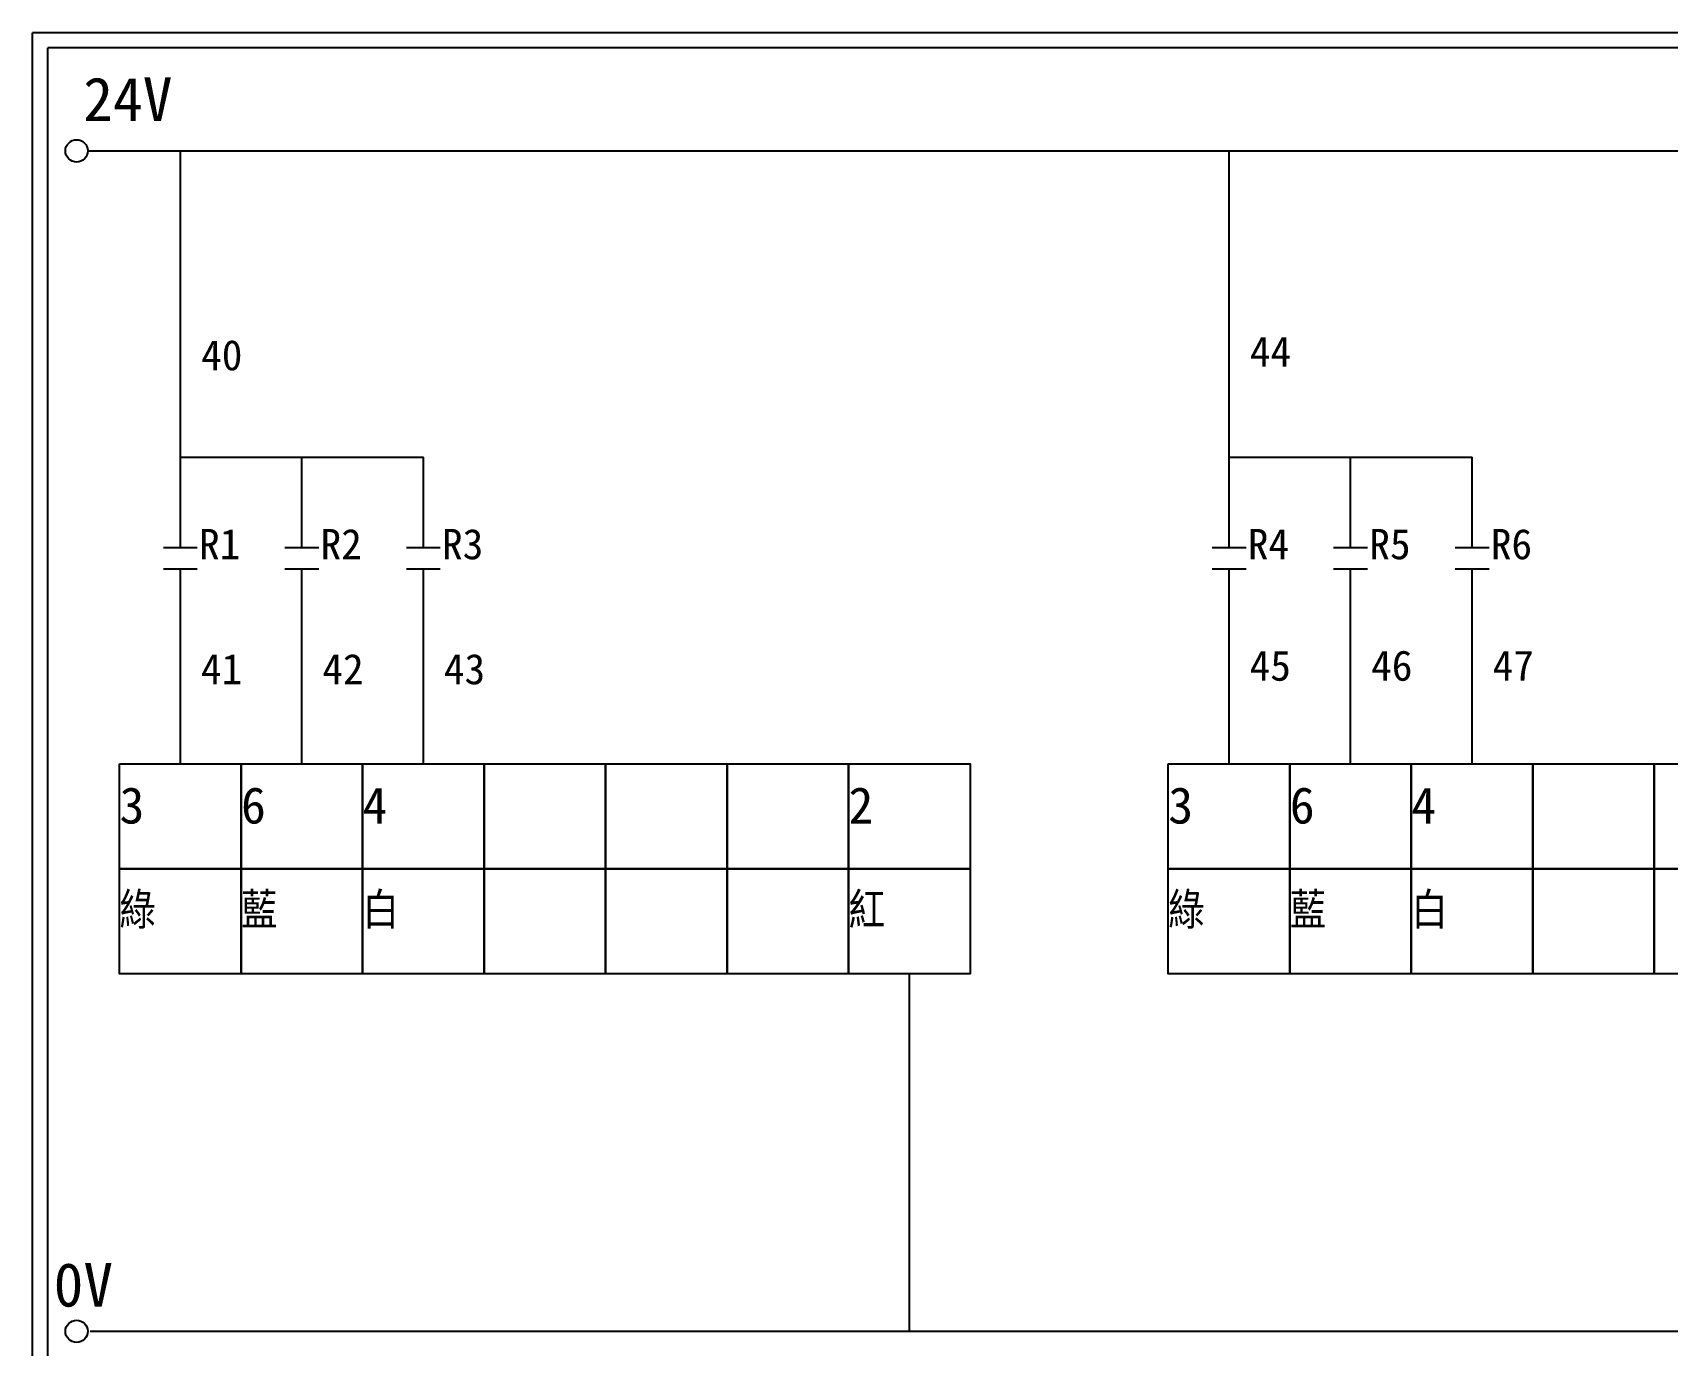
# Model space of a CAD drawing. Extents: x 926 to 1213, y -211 to -7.
# Drawn here: x 925.7 to 1060.4, y -115.4 to -7.2 of the extents above; entities that cross this region are included whole.
import ezdxf

# ---------------------------------------------------------------- set-up
doc = ezdxf.new("R2010")
doc.units = 0
doc.layers.get('0').update_dxf_attribs({"linetype": 'CONTINUOUS'})
doc.layers.add('圖框層', color=7, linetype='CONTINUOUS')
doc.layers.add('標尺寸層', color=3, linetype='CONTINUOUS')
doc.styles.add('STSL', font='KAIU.TTF')

msp = doc.modelspace()

# ---------------------------------------------------------------- linework, layer by layer
for points in [[(932.9, -67.49), (942.91, -67.49), (942.91, -76.15), (932.9, -76.15)], [(942.91, -67.49), (952.92, -67.49), (952.92, -76.15), (942.91, -76.15)], [(952.92, -67.49), (962.93, -67.49), (962.93, -76.15), (952.92, -76.15)], [(962.93, -67.49), (972.94, -67.49), (972.94, -76.15), (962.93, -76.15)], [(972.94, -67.49), (982.95, -67.49), (982.95, -76.15), (972.94, -76.15)], [(982.95, -67.49), (992.96, -67.49), (992.96, -76.15), (982.95, -76.15)], [(992.96, -67.49), (1002.97, -67.49), (1002.97, -76.15), (992.96, -76.15)], [(1019.31, -67.49), (1029.32, -67.49), (1029.32, -76.15), (1019.31, -76.15)], [(1029.32, -67.49), (1039.33, -67.49), (1039.33, -76.15), (1029.32, -76.15)], [(1039.33, -67.49), (1049.34, -67.49), (1049.34, -76.15), (1039.33, -76.15)], [(1049.34, -67.49), (1059.35, -67.49), (1059.35, -76.15), (1049.34, -76.15)], [(1059.35, -67.49), (1069.36, -67.49), (1069.36, -76.15), (1059.35, -76.15)], [(932.9, -76.15), (942.91, -76.15), (942.91, -84.81), (932.9, -84.81)], [(942.91, -76.15), (952.92, -76.15), (952.92, -84.81), (942.91, -84.81)], [(952.92, -76.15), (962.93, -76.15), (962.93, -84.81), (952.92, -84.81)], [(962.93, -76.15), (972.94, -76.15), (972.94, -84.81), (962.93, -84.81)], [(972.94, -76.15), (982.95, -76.15), (982.95, -84.81), (972.94, -84.81)], [(982.95, -76.15), (992.96, -76.15), (992.96, -84.81), (982.95, -84.81)], [(992.96, -76.15), (1002.97, -76.15), (1002.97, -84.81), (992.96, -84.81)], [(1019.31, -76.15), (1029.32, -76.15), (1029.32, -84.81), (1019.31, -84.81)], [(1029.32, -76.15), (1039.33, -76.15), (1039.33, -84.81), (1029.32, -84.81)], [(1039.33, -76.15), (1049.34, -76.15), (1049.34, -84.81), (1039.33, -84.81)], [(1049.34, -76.15), (1059.35, -76.15), (1059.35, -84.81), (1049.34, -84.81)], [(1059.35, -76.15), (1069.36, -76.15), (1069.36, -84.81), (1059.35, -84.81)]]:
    msp.add_lwpolyline(points, close=True)
at = {"layer": '圖框層', "color": 7}
for p, q in [((1212.74, -7.25), (925.74, -7.25)), ((925.74, -211.22), (925.74, -7.25)), ((1211.49, -8.5), (926.99, -8.5)), ((926.99, -209.97), (926.99, -8.5))]:
    msp.add_line(p, q, dxfattribs=at)
at = {"layer": '標尺寸層', "color": 7}
for p, q in [((930.28, -16.99), (1207.88, -16.99)), ((930.49, -114.26), (1208.36, -114.26))]:
    msp.add_line(p, q, dxfattribs=at)
at = {"layer": '標尺寸層'}
for p, q in [((937.91, -42.24), (937.91, -16.99)), ((1024.32, -42.24), (1024.32, -16.99)), ((937.91, -42.24), (957.93, -42.24)), ((937.91, -49.68), (937.91, -42.24)), ((947.92, -49.68), (947.92, -42.24)), ((957.93, -49.68), (957.93, -42.24)), ((1024.32, -49.68), (1024.32, -42.24)), ((1024.32, -42.24), (1044.34, -42.24)), ((1034.33, -49.68), (1034.33, -42.24)), ((1044.34, -49.68), (1044.34, -42.24)), ((936.51, -49.68), (939.3, -49.68)), ((946.52, -49.68), (949.31, -49.68)), ((956.53, -49.68), (959.32, -49.68)), ((1022.92, -49.68), (1025.72, -49.68)), ((1032.93, -49.68), (1035.73, -49.68)), ((1042.94, -49.68), (1045.74, -49.68)), ((936.51, -51.42), (939.3, -51.42)), ((937.91, -67.49), (937.91, -51.42)), ((946.52, -51.42), (949.31, -51.42)), ((947.92, -67.49), (947.92, -51.42)), ((956.53, -51.42), (959.32, -51.42)), ((957.93, -67.49), (957.93, -51.42)), ((1022.92, -51.42), (1025.72, -51.42)), ((1024.32, -67.49), (1024.32, -51.42)), ((1032.93, -51.42), (1035.73, -51.42)), ((1034.33, -67.49), (1034.33, -51.42)), ((1042.94, -51.42), (1045.74, -51.42)), ((1044.34, -67.49), (1044.34, -51.42)), ((997.97, -84.81), (997.97, -114.26))]:
    msp.add_line(p, q, dxfattribs=at)
at = {"layer": '標尺寸層', "color": 7}
for centre in [(929.36, -16.99), (929.36, -114.26)]:
    msp.add_circle(centre, 0.92, dxfattribs=at)

# ---------------------------------------------------------------- texts
at = {"char_height": 3, "width": 10.01, "attachment_point": 1}
for s, insert in [('3', (932.9, -69.42)), ('6', (942.91, -69.42)), ('4', (952.92, -69.42)), ('2', (992.96, -69.42)), ('3', (1019.31, -69.42)), ('6', (1029.32, -69.42)), ('4', (1039.33, -69.42)), ('{\\Fromanc,chineset|c136;綠}', (932.9, -78.09)), ('{\\Fromanc,chineset|c136;藍}', (942.91, -78.09)), ('{\\Fromanc,chineset|c136;白}', (952.92, -78.09)), ('{\\Fromanc,chineset|c136;紅}', (992.96, -78.09)), ('{\\Fromanc,chineset|c136;綠}', (1019.31, -78.09)), ('{\\Fromanc,chineset|c136;藍}', (1029.32, -78.09)), ('{\\Fromanc,chineset|c136;白}', (1039.33, -78.09))]:
    msp.add_mtext(s, dxfattribs=dict(at, insert=insert))
at = {"layer": '圖框層', "color": 4, "style": 'STSL'}
for s, height, p in [('24V', 3.6, (929.91, -14.53)), ('40', 2.5, (939.62, -35.07)), ('44', 2.5, (1026.03, -34.78)), ('R1', 2.5, (939.45, -50.64)), ('R2', 2.5, (949.46, -50.64)), ('R3', 2.5, (959.47, -50.64)), ('R4', 2.5, (1025.86, -50.64)), ('R5', 2.5, (1035.87, -50.64)), ('R6', 2.5, (1045.88, -50.64)), ('41', 2.5, (939.6, -60.94)), ('42', 2.5, (949.61, -60.94)), ('43', 2.5, (959.62, -60.94)), ('45', 2.5, (1026.01, -60.65)), ('46', 2.5, (1036.02, -60.65)), ('47', 2.5, (1046.03, -60.65)), ('0V', 3.6, (927.47, -112.22))]:
    msp.add_text(s, height=height, dxfattribs=at).set_placement(p)

doc.saveas('drawing.dxf')
